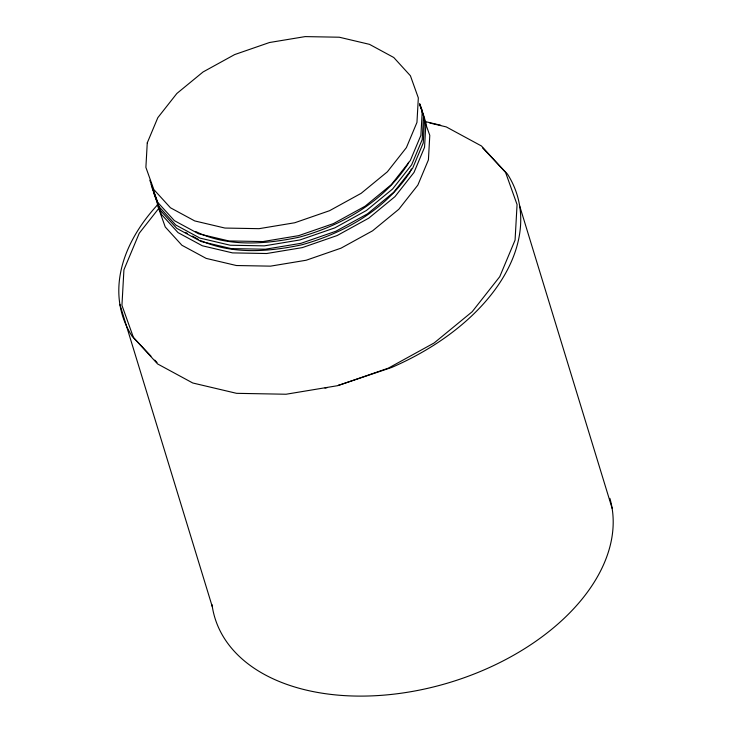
<?xml version="1.0" encoding="UTF-8"?>
<svg xmlns="http://www.w3.org/2000/svg" width="732" height="732" viewBox="0 0 732 732"><rect width="100%" height="100%" fill="white"/><g stroke="black" fill="none" stroke-linecap="round" stroke-linejoin="round"><path stroke-width="1.1" d="M157.471 202.618L157.343 204.85L165.258 226.984L181.911 245.257L206.177 258.396L236.399 265.524L270.511 266.146L306.196 260.235L341.021 248.166L372.615 230.79L398.821 209.27L417.853 185.086L428.412 159.887L429.785 135.374L424.139 119.563M408.593 162.294L407.742 164.325C383.129 202.014 342.155 225.218 299.598 237.104C265.615 244.268 227.899 247.297 195.865 231.614M411.366 168.936L410.085 171.993C385.471 209.681 344.498 232.877 301.941 244.772C268.571 251.936 231.998 254.608 200.165 240.343M159.256 207.797L139.245 233.224L123.928 269.779L121.942 305.326L133.416 337.434L157.563 363.923L192.754 382.992L236.582 393.331L286.066 394.237L337.818 385.654L388.335 368.159L434.149 342.951L472.158 311.75L499.755 276.669L515.072 240.114L517.067 204.567L505.592 172.459L481.436 145.97L446.245 126.901L429.812 123.022M425.411 121.631L440.664 125.227M185.48 232.392L187.438 233.444M192.333 236.097L198.207 239.282M482.489 147.773L507.468 174.088A206.342 130.415 -17 0 1 391.583 367.491L340.554 384.648A206.342 130.415 -17 0 1 338.349 385.188M150.966 356.118L132.071 336.217A206.342 130.415 -17 0 1 157.188 205.225M154.763 360.126L157.051 362.532M419.628 103.404L422.273 110.788L420.9 135.301L410.332 160.5L391.3 184.684L365.094 206.204L333.508 223.58L298.683 235.64L262.989 241.56L228.878 240.938L198.656 233.81L174.399 220.661L157.737 202.398L149.831 180.255M419.811 104.539L423.581 115.08L422.208 139.592L411.649 164.801L392.617 188.984L366.412 210.496L334.817 227.881L299.992 239.94L264.307 245.861L230.196 245.229L199.973 238.101L175.707 224.962L159.054 206.699L151.14 184.555M419.711 104.749L424.615 118.456L423.242 142.96L412.674 168.168L393.642 192.351L367.446 213.872L335.851 231.248L301.026 243.308L265.341 249.228L231.22 248.606L200.998 241.478L176.741 228.329L160.088 210.066L152.174 187.923M422.154 112.206L425.923 122.747L424.551 147.26L413.992 172.459L394.96 196.643L368.754 218.163L337.159 235.539L302.334 247.608L266.649 253.519L232.538 252.897L202.316 245.769L178.05 232.63L161.397 214.357L153.482 192.223M519.665 205.921L612.126 508.347M119.874 304.384L212.335 606.801M327.213 387.64A206.342 130.415 -17 0 1 324.971 388.079M609.884 498.373A206.342 130.415 -17 0 1 439.154 685.491A206.342 130.415 -17 0 1 212.015 604.632M147.26 142.868L145.888 167.372L153.802 189.515L170.455 207.778L194.721 220.927L224.934 228.055L259.055 228.677L294.74 222.757L329.565 210.697L361.16 193.321L387.365 171.8L406.397 147.617L416.956 122.409L418.329 97.905L410.414 75.762L393.761 57.499L369.495 44.35L339.282 37.222L305.162 36.6L269.477 42.52L234.652 54.58L203.057 71.965L176.86 93.476L157.828 117.66L147.26 142.868"/></g></svg>
